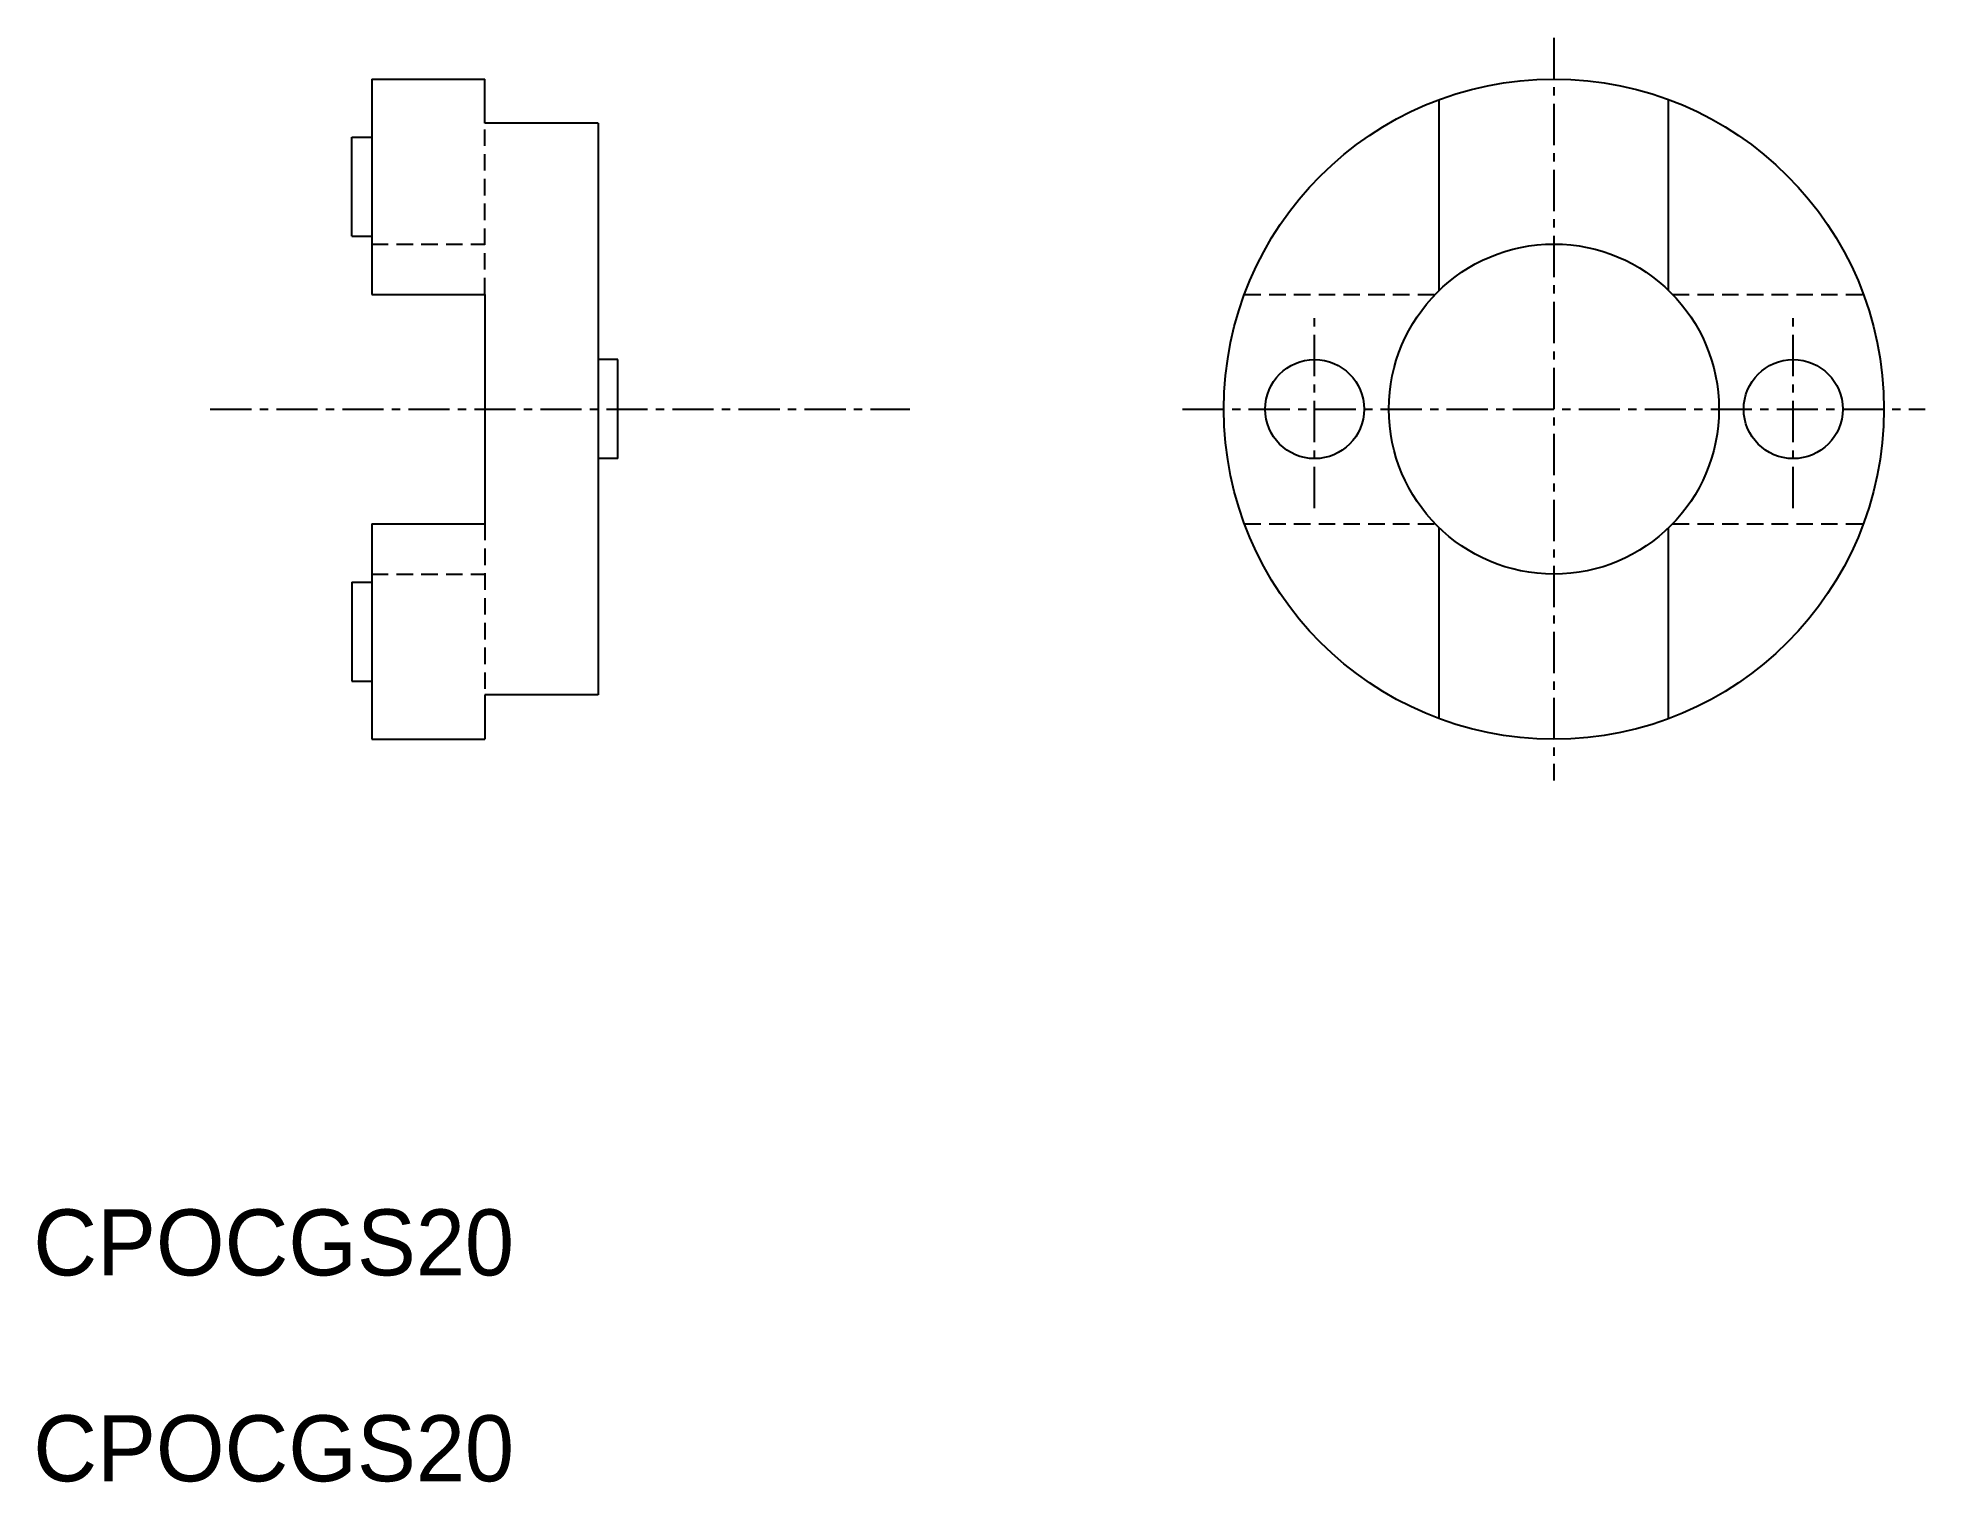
# Model space of a CAD drawing. Extents: x -20.8 to 36.4, y 496.7 to 540.4.
import ezdxf

# ---------------------------------------------------------------- set-up
doc = ezdxf.new("R2010")
doc.units = 0
doc.linetypes.add('CENTER', pattern=[2, 1.25, -0.25, 0.25, -0.25])
doc.linetypes.add('DASHED', pattern=[0.75, 0.5, -0.25])
doc.layers.get('0').update_dxf_attribs({"linetype": 'CONTINUOUS'})
doc.layers.add('CENTER', color=1, linetype='CENTER')

msp = doc.modelspace()

# ---------------------------------------------------------------- linework, layer by layer
at = {"color": 7, "linetype": 'CONTINUOUS'}
for p, q in [((-10.646, 539.161), (-10.646, 532.636)), ((-10.646, 539.161), (-7.216, 539.161)), ((-7.216, 537.821), (-7.216, 539.161)), ((21.696, 532.756), (21.696, 538.537)), ((28.646, 532.756), (28.646, 538.537)), ((-3.786, 537.821), (-7.216, 537.821)), ((-3.786, 537.821), (-3.786, 520.5)), ((-11.246, 534.398), (-11.246, 537.398)), ((-11.246, 537.398), (-10.646, 537.398)), ((-11.246, 534.398), (-10.646, 534.398)), ((-10.646, 532.636), (-7.216, 532.636)), ((-7.216, 532.636), (-7.216, 525.686)), ((-3.186, 530.661), (-3.786, 530.661)), ((-3.186, 527.661), (-3.186, 530.661)), ((-3.186, 527.661), (-3.786, 527.661)), ((-10.646, 525.686), (-7.216, 525.686)), ((-10.646, 525.686), (-10.646, 519.161)), ((21.696, 519.784), (21.696, 525.566)), ((28.646, 519.784), (28.646, 525.566)), ((-11.246, 523.923), (-10.646, 523.923)), ((-11.246, 523.923), (-11.246, 520.923)), ((-11.246, 520.923), (-10.646, 520.923)), ((-7.216, 520.5), (-7.216, 519.161)), ((-3.786, 520.5), (-7.216, 520.5)), ((-10.646, 519.161), (-7.216, 519.161))]:
    msp.add_line(p, q, dxfattribs=at)
at = {"color": 3, "linetype": 'DASHED'}
for p, q in [((-7.216, 532.636), (-7.216, 537.821)), ((-10.646, 534.161), (-7.216, 534.161)), ((15.794, 532.636), (21.576, 532.636)), ((28.766, 532.636), (34.548, 532.636)), ((-7.216, 525.686), (-7.216, 520.5)), ((15.794, 525.686), (21.576, 525.686)), ((28.766, 525.686), (34.548, 525.686)), ((-10.646, 524.161), (-7.216, 524.161))]:
    msp.add_line(p, q, dxfattribs=at)
at = {"color": 7, "linetype": 'CONTINUOUS'}
for centre, radius in [((25.171, 529.161), 10), ((25.171, 529.161), 5), ((17.921, 529.161), 1.5), ((32.421, 529.161), 1.5)]:
    msp.add_circle(centre, radius, dxfattribs=at)
at = {"layer": 'CENTER', "color": 1, "linetype": 'CENTER'}
for p, q in [((25.171, 540.411), (25.171, 517.911)), ((17.921, 526.161), (17.921, 532.161)), ((32.421, 526.161), (32.421, 532.161)), ((-15.537, 529.161), (5.661, 529.161)), ((13.921, 529.161), (36.421, 529.161))]:
    msp.add_line(p, q, dxfattribs=at)

# ---------------------------------------------------------------- texts
at = {"color": 7, "linetype": 'CONTINUOUS'}
for p in [(-20.901, 502.917), (-20.901, 496.679)]:
    msp.add_text('CPOCGS20', height=2, dxfattribs=at).set_placement(p)

doc.saveas('drawing.dxf')
